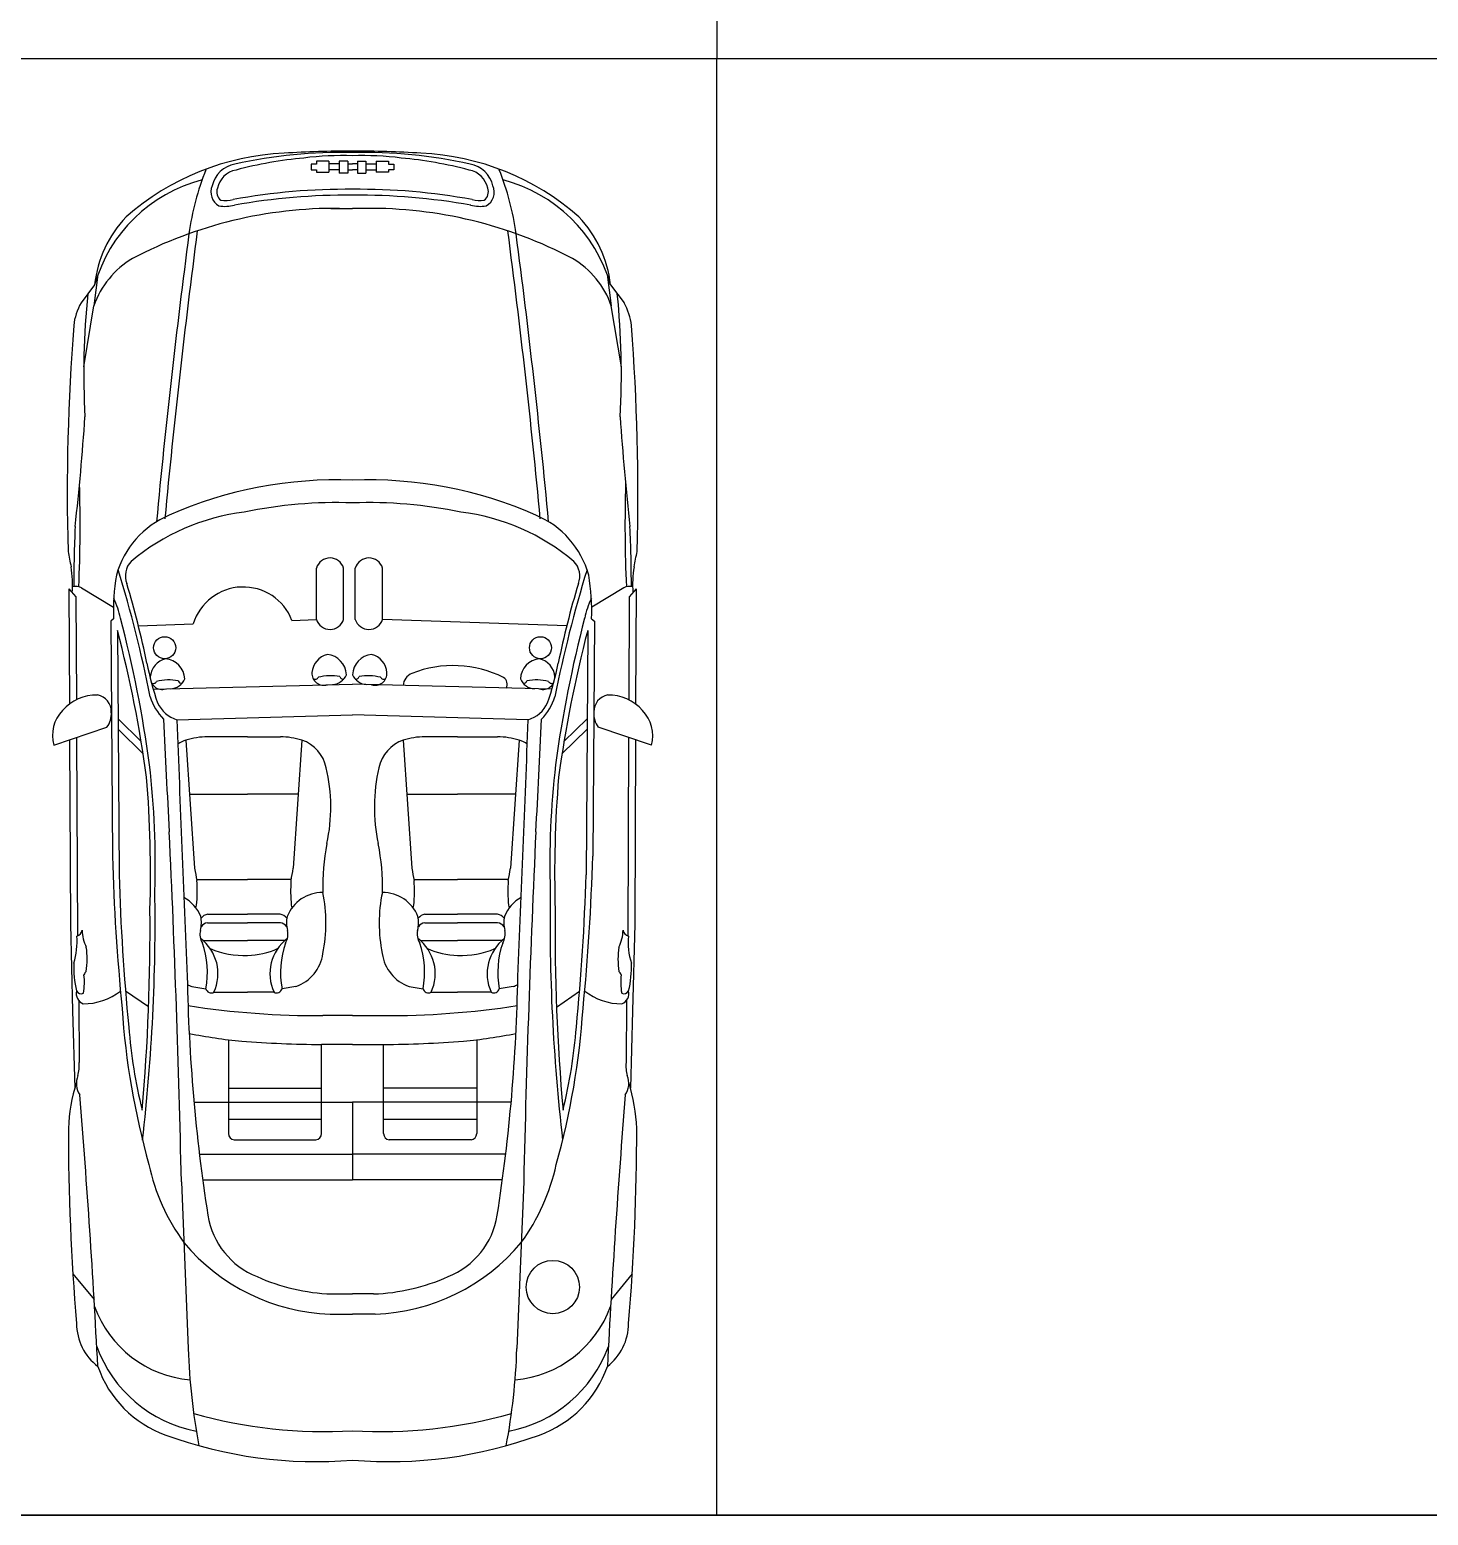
# Model space of a CAD drawing. Header units: inches. Extents: x 478327 to 492265, y -26791 to -22136.
# Drawn here: x 480160.6 to 480345.8, y -22588.7 to -22392 of the extents above; entities that cross this region are included whole.
import ezdxf

# ---------------------------------------------------------------- set-up
doc = ezdxf.new("R2010")
doc.units = ezdxf.units.IN
doc.header["$MEASUREMENT"] = 0
doc.layers.add('ceco.net 92', color=9, linetype='Continuous')
doc.layers.add('Parking', color=7, linetype='Continuous')

msp = doc.modelspace()

# ---------------------------------------------------------------- linework, layer by layer
at = {"layer": 'ceco.net 92', "linetype": 'ByBlock', "ltscale": 0.4}
for p, q in [((480197.866, -22409.817), (480197.866, -22410.562)), ((480198.553, -22409.817), (480197.866, -22409.817)), ((480197.866, -22410.562), (480198.553, -22410.562)), ((480200.206, -22409.444), (480198.553, -22409.444)), ((480198.553, -22409.444), (480198.553, -22409.817)), ((480198.553, -22410.562), (480198.553, -22410.9)), ((480198.553, -22410.9), (480200.206, -22410.9)), ((480200.206, -22409.444), (480200.206, -22410.9)), ((480201.576, -22409.77), (480200.206, -22409.77)), ((480201.576, -22410.576), (480200.206, -22410.576)), ((480201.576, -22409.454), (480201.576, -22411.004)), ((480202.687, -22409.454), (480201.576, -22409.454)), ((480202.687, -22409.454), (480202.687, -22411.004)), ((480202.687, -22409.77), (480203.332, -22409.77)), ((480202.687, -22410.576), (480203.332, -22410.576)), ((480203.977, -22409.77), (480203.332, -22409.77)), ((480203.977, -22410.576), (480203.332, -22410.576)), ((480203.977, -22409.454), (480203.977, -22411.004)), ((480203.977, -22409.454), (480205.087, -22409.454)), ((480205.087, -22409.454), (480205.087, -22411.004)), ((480205.087, -22409.77), (480206.458, -22409.77)), ((480205.087, -22410.576), (480206.458, -22410.576)), ((480206.458, -22409.444), (480208.111, -22409.444)), ((480206.458, -22409.444), (480206.458, -22410.9)), ((480208.111, -22410.9), (480206.458, -22410.9)), ((480208.111, -22409.444), (480208.111, -22409.817)), ((480208.111, -22409.817), (480208.798, -22409.817)), ((480208.111, -22410.562), (480208.111, -22410.9)), ((480208.798, -22410.562), (480208.111, -22410.562)), ((480208.798, -22409.817), (480208.798, -22410.562)), ((480202.687, -22411.004), (480201.576, -22411.004)), ((480203.977, -22411.004), (480205.087, -22411.004)), ((480200.47, -22415.684), (480203.332, -22415.684)), ((480206.193, -22415.684), (480203.332, -22415.684)), ((480169.622, -22424.432), (480169.075, -22428.58)), ((480237.042, -22424.432), (480237.588, -22428.58)), ((480169.182, -22425.797), (480167.387, -22428.194)), ((480237.482, -22425.797), (480239.276, -22428.194)), ((480167.744, -22436.644), (480169.075, -22428.58)), ((480238.919, -22436.644), (480237.588, -22428.58)), ((480198.54, -22470.086), (480198.54, -22463.305)), ((480202.152, -22470.086), (480202.152, -22463.305)), ((480203.694, -22470.086), (480203.694, -22463.305)), ((480207.306, -22470.086), (480207.306, -22463.305)), ((480167.429, -22465.904), (480171.666, -22468.458)), ((480239.234, -22465.904), (480234.997, -22468.458)), ((480165.783, -22466.061), (480165.85, -22481.307)), ((480165.783, -22466.061), (480166.703, -22467.113)), ((480166.703, -22467.113), (480166.763, -22480.745)), ((480239.961, -22467.113), (480239.901, -22480.745)), ((480240.881, -22466.061), (480239.961, -22467.113)), ((480240.881, -22466.061), (480240.814, -22481.307)), ((480171.689, -22470.028), (480171.317, -22470.322)), ((480171.317, -22470.322), (480171.528, -22501.421)), ((480172.201, -22471.566), (480172.412, -22503.886)), ((480174.976, -22470.951), (480182.24, -22470.693)), ((480195.309, -22470.23), (480198.549, -22470.115)), ((480231.688, -22470.951), (480207.306, -22470.086)), ((480234.462, -22471.566), (480234.251, -22503.886)), ((480234.975, -22470.028), (480235.346, -22470.322)), ((480235.346, -22470.322), (480235.136, -22501.421)), ((480176.928, -22479.322), (480203.332, -22478.672)), ((480229.735, -22479.322), (480203.332, -22478.672)), ((480172.278, -22483.266), (480175.341, -22486.263)), ((480180.083, -22483.384), (480203.332, -22482.711)), ((480226.581, -22483.384), (480203.332, -22482.711)), ((480234.386, -22483.266), (480231.322, -22486.263)), ((480163.76, -22486.742), (480170.809, -22484.374)), ((480172.287, -22484.614), (480175.602, -22487.883)), ((480189.431, -22485.628), (480184.129, -22485.628)), ((480189.431, -22485.628), (480193.768, -22485.628)), ((480217.232, -22485.628), (480212.896, -22485.628)), ((480217.232, -22485.628), (480222.534, -22485.628)), ((480234.377, -22484.614), (480231.061, -22487.883)), ((480242.904, -22486.742), (480235.855, -22484.374)), ((480165.87, -22486.033), (480165.978, -22510.456)), ((480166.785, -22485.726), (480166.9, -22511.986)), ((480181.274, -22486.067), (480182.421, -22503.045)), ((480196.623, -22486.067), (480195.476, -22503.045)), ((480210.041, -22486.067), (480211.188, -22503.045)), ((480225.389, -22486.067), (480224.242, -22503.045)), ((480239.879, -22485.726), (480239.763, -22511.986)), ((480240.793, -22486.033), (480240.686, -22510.456)), ((480181.757, -22493.21), (480189.431, -22493.21)), ((480196.14, -22493.21), (480189.431, -22493.21)), ((480210.523, -22493.21), (480217.232, -22493.21)), ((480224.907, -22493.21), (480217.232, -22493.21)), ((480182.692, -22504.533), (480189.431, -22504.533)), ((480195.205, -22504.533), (480189.431, -22504.533)), ((480211.458, -22504.533), (480217.232, -22504.533)), ((480223.972, -22504.533), (480217.232, -22504.533)), ((480184.14, -22509.097), (480189.431, -22509.097)), ((480193.757, -22509.097), (480189.431, -22509.097)), ((480212.907, -22509.097), (480217.232, -22509.097)), ((480222.523, -22509.097), (480217.232, -22509.097)), ((480165.978, -22510.456), (480166.27, -22521.909)), ((480184.126, -22510.258), (480189.431, -22510.258)), ((480193.77, -22510.258), (480189.431, -22510.258)), ((480212.893, -22510.258), (480217.232, -22510.258)), ((480222.537, -22510.258), (480217.232, -22510.258)), ((480240.686, -22510.456), (480240.393, -22521.909)), ((480183.546, -22512.618), (480189.431, -22512.618)), ((480194.351, -22512.618), (480189.431, -22512.618)), ((480212.312, -22512.618), (480217.232, -22512.618)), ((480223.118, -22512.618), (480217.232, -22512.618)), ((480182.063, -22518.686), (480183.902, -22518.995)), ((480195.834, -22518.686), (480193.995, -22518.995)), ((480210.83, -22518.686), (480212.669, -22518.995)), ((480224.6, -22518.686), (480222.762, -22518.995)), ((480167.073, -22520.55), (480167.119, -22528.752)), ((480173.265, -22519.253), (480176.326, -22521.345)), ((480184.967, -22519.447), (480189.431, -22519.447)), ((480192.929, -22519.447), (480189.431, -22519.447)), ((480213.734, -22519.447), (480217.232, -22519.447)), ((480221.696, -22519.447), (480217.232, -22519.447)), ((480233.391, -22519.346), (480230.342, -22521.453)), ((480239.591, -22520.55), (480239.545, -22528.752)), ((480166.27, -22521.909), (480166.538, -22532.161)), ((480203.332, -22522.549), (480199.399, -22522.549)), ((480203.332, -22522.549), (480207.264, -22522.549)), ((480240.393, -22521.909), (480240.125, -22532.161)), ((480186.9, -22525.741), (480186.9, -22538.131)), ((480203.332, -22526.378), (480199.221, -22526.378)), ((480199.221, -22538.131), (480199.221, -22526.378)), ((480203.332, -22526.378), (480207.442, -22526.378)), ((480207.442, -22538.131), (480207.442, -22526.378)), ((480219.764, -22525.741), (480219.764, -22538.131)), ((480186.9, -22532.126), (480199.221, -22532.126)), ((480219.764, -22532.126), (480207.442, -22532.126)), ((480182.334, -22534.011), (480203.332, -22534.011)), ((480224.33, -22534.011), (480203.332, -22534.011)), ((480203.332, -22534.011), (480203.332, -22544.27)), ((480186.9, -22536.236), (480199.221, -22536.236)), ((480207.442, -22536.236), (480219.764, -22536.236)), ((480187.636, -22539.006), (480198.485, -22539.006)), ((480219.028, -22539.006), (480208.179, -22539.006)), ((480183.059, -22540.904), (480203.332, -22540.904)), ((480223.605, -22540.904), (480203.332, -22540.904)), ((480180.669, -22544.547), (480181.574, -22566.624)), ((480183.49, -22544.27), (480203.332, -22544.27)), ((480223.174, -22544.27), (480203.332, -22544.27)), ((480225.994, -22544.547), (480225.089, -22566.624)), ((480166.3, -22556.735), (480169.11, -22560.115)), ((480240.363, -22556.735), (480237.554, -22560.115)), ((480200.559, -22559.389), (480203.332, -22559.389)), ((480206.105, -22559.389), (480203.332, -22559.389)), ((480200.345, -22562.051), (480203.332, -22562.051)), ((480206.318, -22562.051), (480203.332, -22562.051))]:
    msp.add_line(p, q, dxfattribs=at)
for centre, radius in [((480178.45, -22473.848), 1.46), ((480228.213, -22473.848), 1.46), ((480229.853, -22558.475), 3.53)]:
    msp.add_circle(centre, radius, dxfattribs=at)
for centre, radius, start, end in [((480195.738, -22442.235), 33.879, 92.4796, 131.35327), ((480201.94, -22473.457), 65.183, 88.77659, 102.56313), ((480202.725, -22536.19), 128.081, 89.72847, 93.78382), ((480201.965, -22448.849), 40.153, 88.04987, 97.25596), ((480203.939, -22536.19), 128.081, 86.21618, 90.27153), ((480204.723, -22473.457), 65.183, 77.43687, 91.22341), ((480204.698, -22448.849), 40.153, 82.74404, 91.95013), ((480210.925, -22442.235), 33.879, 48.64673, 87.5204), ((480218.034, -22424.149), 36.72, 158.30416, 172.00152), ((480188.414, -22413.547), 3.769, 99.96676, 167.01626), ((480188.477, -22413.669), 3.119, 100.71169, 167.73656), ((480202.012, -22464.312), 55.531, 95.28816, 104.72496), ((480204.652, -22464.312), 55.531, 75.27504, 84.71184), ((480218.187, -22413.669), 3.119, 12.26344, 79.28831), ((480218.249, -22413.547), 3.769, 12.98374, 80.03324), ((480188.629, -22424.149), 36.72, 7.99848, 21.69584), ((480188.358, -22431.228), 19.93, 104.3742, 164.18679), ((480186.625, -22413.528), 2.058, 156.30234, 241.26096), ((480220.038, -22413.528), 2.058, 298.73904, 23.69766), ((480218.306, -22431.228), 19.93, 15.81321, 75.6258), ((480186.743, -22413.488), 1.399, 159.89023, 233.0209), ((480186.445, -22409.798), 4.838, 263.5513, 282.62933), ((480202.464, -22495.978), 82.822, 89.40002, 100.40783), ((480202.657, -22499.585), 85.651, 89.54888, 100.06112), ((480204.199, -22495.978), 82.822, 79.59217, 90.59998), ((480204.006, -22499.585), 85.651, 79.93888, 90.45112), ((480220.219, -22409.798), 4.838, 257.37067, 276.4487), ((480219.921, -22413.488), 1.399, 306.9791, 20.10977), ((480184.566, -22427.47), 15.475, 136.4256, 173.79256), ((480201.039, -22473.213), 57.531, 89.43345, 117.80542), ((480186.497, -22410.985), 4.431, 258.79287, 285.67403), ((480205.624, -22473.213), 57.531, 62.19458, 90.56655), ((480220.166, -22410.985), 4.431, 254.32597, 281.20713), ((480222.098, -22427.47), 15.475, 6.20744, 43.5744), ((481231.917, -22556.344), 1058.14, 172.523428, 174.600957), ((479174.747, -22556.344), 1058.14, 5.399043, 7.476572), ((481230.815, -22556.725), 1058.14, 172.523428, 174.600957), ((479175.849, -22556.725), 1058.14, 5.399043, 7.476572), ((480180.161, -22432.437), 11.737, 120.50826, 160.81849), ((480226.502, -22432.437), 11.737, 19.18151, 59.49174), ((480173.811, -22431.936), 7.434, 149.7763, 174.33779), ((480270.212, -22437.542), 102.471, 174.09287, 183.20803), ((480136.452, -22437.542), 102.471, 356.79197, 5.90713), ((480232.853, -22431.936), 7.434, 5.66221, 30.2237), ((480449.622, -22453.297), 284.069, 175.53909, 181.57287), ((479957.042, -22453.297), 284.069, 358.42713, 4.46091), ((479838.285, -22421.063), 330.364, 353.61381, 356.14461), ((480568.379, -22421.063), 330.364, 183.85539, 186.38619), ((479982.259, -22457.566), 185.002, 357.45827, 1.67409), ((480201.093, -22505.927), 54.298, 87.63692, 113.94068), ((480205.571, -22505.927), 54.298, 66.05932, 92.36308), ((480424.405, -22457.566), 185.002, 178.32591, 182.54173), ((480192.534, -22484.496), 28.821, 97.05856, 129.984), ((480201.214, -22514.466), 59.834, 87.97159, 101.78575), ((480205.45, -22514.466), 59.834, 78.21425, 92.02841), ((480214.129, -22484.496), 28.821, 50.016, 82.94144), ((480344.427, -22465.84), 178.01, 177.41413, 179.97238), ((480183.66, -22467.401), 12.016, 112.51126, 164.73573), ((480223.003, -22467.401), 12.016, 15.26427, 67.48874), ((480062.237, -22465.84), 178.01, 0.02762, 2.58587), ((480287.673, -22437.988), 124.182, 190.72367, 191.68304), ((480200.346, -22463.852), 1.887, 16.85135, 163.14865), ((480205.5, -22463.852), 1.887, 16.85135, 163.14865), ((480118.991, -22437.988), 124.182, 348.31696, 349.27633), ((480150.923, -22465.499), 15.324, 356.06626, 8.87925), ((480012.535, -22512.921), 167.214, 11.24139, 17.18186), ((480176.03, -22464.336), 2.786, 136.32819, 201.50715), ((480394.128, -22512.921), 167.214, 162.81814, 168.75861), ((480230.634, -22464.336), 2.786, 338.49285, 43.67181), ((480255.741, -22465.499), 15.324, 171.12075, 183.93374), ((480166.713, -22467.253), 1.528, 62.03713, 107.86676), ((480198.241, -22468.859), 26.578, 169.98688, 182.52086), ((480054.722, -22501.009), 123.953, 11.6969, 16.71528), ((480188.854, -22472.72), 6.918, 21.09797, 162.96703), ((480351.942, -22501.009), 123.953, 163.28472, 168.3031), ((480208.422, -22468.859), 26.578, 357.47914, 10.01312), ((480239.95, -22467.253), 1.528, 72.13324, 117.96287), ((480163.411, -22471.674), 9.356, 10.85656, 27.54557), ((480243.253, -22471.674), 9.356, 152.45443, 169.14344), ((480014.539, -22511.365), 163.406, 7.74933, 14.69584), ((480392.124, -22511.365), 163.406, 165.30416, 172.25067), ((480014.141, -22513.02), 163.406, 7.74933, 14.69584), ((480200.346, -22469.539), 1.887, 196.85135, 343.14865), ((480205.5, -22469.539), 1.887, 196.85135, 343.14865), ((480392.522, -22513.02), 163.406, 165.30416, 172.25067), ((480179.206, -22477.885), 2.662, 103.566, 176.06124), ((480178.304, -22478.087), 2.803, 2.33397, 84.31552), ((480200.615, -22477.327), 2.662, 103.566, 176.06124), ((480199.713, -22477.529), 2.803, 2.33397, 84.31552), ((480206.133, -22477.529), 2.803, 95.68448, 177.66603), ((480205.231, -22477.327), 2.662, 3.93876, 76.434), ((480228.36, -22478.087), 2.803, 95.68448, 177.66603), ((480227.458, -22477.885), 2.662, 3.93876, 76.434), ((480211.55, -22469.184), 36.076, 190.69598, 199.37457), ((480178.106, -22477.807), 1.559, 176.15072, 287.79768), ((480199.515, -22477.249), 1.559, 176.15072, 287.79768), ((480198.368, -22477.505), 0.5, 239.57496, 329.66978), ((480200.408, -22483.776), 6.23, 78.53199, 104.96572), ((480200.545, -22476.583), 2.138, 273.16578, 337.08533), ((480202.067, -22477.567), 0.432, 193.85421, 281.64436), ((480205.301, -22476.583), 2.138, 202.91467, 266.83422), ((480203.779, -22477.567), 0.432, 258.35564, 346.14579), ((480205.437, -22483.776), 6.23, 75.03428, 101.46801), ((480206.33, -22477.249), 1.559, 252.20232, 3.84928), ((480207.477, -22477.505), 0.5, 210.33022, 300.42504), ((480211.839, -22478.937), 1.81, 110.94803, 177.37538), ((480216.661, -22491.112), 14.906, 63.45042, 111.5249), ((480222.724, -22478.683), 1.085, 332.15776, 56.48685), ((480228.557, -22477.807), 1.559, 252.20232, 3.84928), ((480195.113, -22469.184), 36.076, 340.62543, 349.30402), ((480176.959, -22478.063), 0.5, 239.57496, 329.66978), ((480178.999, -22484.334), 6.23, 78.53199, 104.96572), ((480179.136, -22477.141), 2.138, 273.16578, 337.08533), ((480180.657, -22478.125), 0.432, 193.85421, 281.64436), ((480227.528, -22477.141), 2.138, 202.91467, 266.83422), ((480226.006, -22478.125), 0.432, 258.35564, 346.14579), ((480227.664, -22484.334), 6.23, 75.03428, 101.46801), ((480229.704, -22478.063), 0.5, 210.33022, 300.42504), ((480169.493, -22486.206), 6.105, 89.48489, 138.31483), ((480169.143, -22482.307), 2.243, 358.947, 79.59389), ((480183.632, -22478.133), 7.422, 197.16859, 224.16366), ((480181.29, -22479.407), 4.156, 204.81622, 253.11659), ((480225.374, -22479.407), 4.156, 286.88341, 335.18378), ((480223.032, -22478.133), 7.422, 315.83634, 342.83141), ((480237.521, -22482.307), 2.243, 100.40611, 181.053), ((480237.17, -22486.206), 6.105, 41.68517, 90.51511), ((480168.399, -22485.479), 4.808, 136.1162, 195.23106), ((480168.251, -22482.551), 3.141, 324.52054, 3.70114), ((481170.733, -22440.334), 993.355, 182.47923, 183.341567), ((483984.806, -22347.689), 3807.142, 182.04259, 182.554441), ((476421.858, -22347.689), 3807.142, 357.445559, 357.95741), ((479235.93, -22440.334), 993.355, 356.658433, 357.52077), ((480238.412, -22482.551), 3.141, 176.29886, 215.47946), ((480238.264, -22485.479), 4.808, 344.76894, 43.8838), ((480184.345, -22496.524), 10.899, 91.13756, 106.3676), ((480193.551, -22496.524), 10.899, 73.6324, 88.86244), ((480213.112, -22496.524), 10.899, 91.13756, 106.3676), ((480222.318, -22496.524), 10.899, 73.6324, 88.86244), ((480182.909, -22490.757), 4.966, 109.21899, 123.07426), ((480194.988, -22490.757), 4.966, 11.90426, 70.78101), ((480211.676, -22490.757), 4.966, 109.21899, 168.09574), ((480223.755, -22490.757), 4.966, 56.92574, 70.78101), ((480063.637, -22502.439), 113.574, 358.16822, 6.6272), ((480343.026, -22502.439), 113.574, 173.3728, 181.83178), ((480020.069, -22503.74), 156.507, 358.24649, 4.6738), ((480177.661, -22494.938), 22.789, 347.73401, 13.20484), ((480229.002, -22494.938), 22.789, 166.79516, 192.26599), ((480386.595, -22503.74), 156.507, 175.3262, 181.75351), ((478246.836, -22588.276), 1934.327, 1.295398, 2.66804), ((482159.827, -22588.276), 1934.327, 177.33196, 178.704602), ((480228.655, -22505.463), 29.282, 168.80861, 181.48882), ((480178.008, -22505.463), 29.282, 358.51118, 11.19139), ((480461.95, -22493.014), 290.544, 181.65813, 185.64415), ((480225.849, -22495.919), 44.009, 189.3191, 191.45989), ((480152.048, -22495.919), 44.009, 348.54011, 350.6809), ((480254.616, -22495.919), 44.009, 189.3191, 191.45989), ((480180.814, -22495.919), 44.009, 348.54011, 350.6809), ((479944.713, -22493.014), 290.544, 354.35585, 358.34187), ((480462.835, -22495.479), 290.544, 181.65813, 185.64415), ((480162.531, -22506.02), 20.232, 354.61324, 3.84734), ((480215.365, -22506.02), 20.232, 176.15266, 185.38676), ((480191.298, -22506.02), 20.232, 354.61324, 3.84734), ((480244.132, -22506.02), 20.232, 176.15266, 185.38676), ((479943.829, -22495.479), 290.544, 354.35585, 358.34187), ((479926.853, -22510.15), 250.334, 353.3724, 0.934), ((480178.471, -22511.366), 5.142, 22.39746, 60.61513), ((480199.426, -22511.366), 5.142, 90.4832, 157.60254), ((480180.086, -22510.312), 19.725, 348.23791, 11.96294), ((480226.578, -22510.312), 19.725, 168.03706, 191.76209), ((480207.237, -22511.366), 5.142, 22.39746, 89.5168), ((480228.193, -22511.366), 5.142, 119.38487, 157.60254), ((480479.811, -22510.15), 250.334, 179.066, 186.6276), ((479904.289, -22511.195), 272.226, 354.97343, 0.56111), ((480182.124, -22507.87), 0.553, 319.60763, 354.85268), ((480184.534, -22510.664), 1.616, 104.08875, 141.4563), ((480193.363, -22510.664), 1.616, 38.5437, 75.91125), ((480195.773, -22507.87), 0.553, 185.14732, 220.39237), ((480210.89, -22507.87), 0.553, 319.60763, 354.85268), ((480213.3, -22510.664), 1.616, 104.08875, 141.4563), ((480222.13, -22510.664), 1.616, 38.5437, 75.91125), ((480224.54, -22507.87), 0.553, 185.14732, 220.39237), ((480502.374, -22511.195), 272.226, 179.43889, 185.02657), ((480179.333, -22510.229), 3.977, 345.01201, 11.94463), ((480184.3, -22511.51), 1.264, 97.90594, 144.33076), ((480193.596, -22511.51), 1.264, 35.66924, 82.09406), ((480198.563, -22510.229), 3.977, 168.05537, 194.98799), ((480208.1, -22510.229), 3.977, 345.01201, 11.94463), ((480213.067, -22511.51), 1.264, 97.90594, 144.33076), ((480222.363, -22511.51), 1.264, 35.66924, 82.09406), ((480227.33, -22510.229), 3.977, 168.05537, 194.98799), ((480158.004, -22512.84), 8.848, 341.93311, 5.39473), ((480166.641, -22511.155), 0.871, 281.37175, 354.46214), ((480172.913, -22511.049), 5.409, 182.01624, 206.6401), ((480185.396, -22511.758), 2.276, 167.32047, 211.23518), ((480179.674, -22516.986), 5.838, 335.07118, 52.92733), ((480172.319, -22516.814), 11.787, 349.33701, 19.19876), ((480198.223, -22516.986), 5.838, 127.07267, 204.92882), ((480205.578, -22516.814), 11.787, 160.80124, 190.66299), ((480192.501, -22511.758), 2.276, 328.76482, 12.67953), ((480214.163, -22511.758), 2.276, 167.32047, 211.23518), ((480208.44, -22516.986), 5.838, 335.07118, 52.92733), ((480201.085, -22516.814), 11.787, 349.33701, 19.19876), ((480226.99, -22516.986), 5.838, 127.07267, 204.92882), ((480234.345, -22516.814), 11.787, 160.80124, 190.66299), ((480221.268, -22511.758), 2.276, 328.76482, 12.67953), ((480233.751, -22511.049), 5.409, 333.3599, 357.98376), ((480240.023, -22511.155), 0.871, 185.53786, 258.62825), ((480248.66, -22512.84), 8.848, 174.60527, 198.06689), ((480156.618, -22515.064), 11.57, 351.91421, 7.89993), ((480188.84, -22503.639), 10.943, 246.53768, 273.09861), ((480189.057, -22503.639), 10.943, 271.96071, 293.46232), ((480194.09, -22513.624), 5.354, 289.00232, 352.38401), ((480212.573, -22513.624), 5.354, 187.61599, 250.99768), ((480217.607, -22503.639), 10.943, 246.53768, 268.03929), ((480217.824, -22503.639), 10.943, 266.90139, 293.46232), ((480250.045, -22515.064), 11.57, 172.10007, 188.08579), ((480179.774, -22516.125), 13.369, 177.68432, 193.6152), ((480168.975, -22517.653), 1.318, 133.15457, 156.59227), ((480237.689, -22517.653), 1.318, 23.40773, 46.84543), ((480226.89, -22516.125), 13.369, 346.3848, 2.31568), ((480159.942, -22518.147), 7.889, 349.55163, 7.41476), ((480410.522, -22513.503), 229.108, 180.96656, 188.90805), ((480183.806, -22513.624), 5.354, 244.09477, 250.99768), ((480184.62, -22518.784), 0.748, 196.33295, 297.68182), ((480193.277, -22518.784), 0.748, 242.31818, 343.66705), ((480213.387, -22518.784), 0.748, 196.33295, 297.68182), ((480222.044, -22518.784), 0.748, 242.31818, 343.66705), ((479996.141, -22513.503), 229.108, 351.09195, 359.03344), ((480222.857, -22513.624), 5.354, 289.00232, 295.90523), ((480246.722, -22518.147), 7.889, 172.58524, 190.44837), ((480168.221, -22519.615), 1.481, 166.59205, 248.27131), ((480167.403, -22518.935), 0.708, 208.39267, 294.79409), ((480167.635, -22512.925), 8.066, 270.26681, 307.95617), ((480239.028, -22512.925), 8.066, 232.04383, 269.73319), ((480239.26, -22518.935), 0.708, 245.20591, 331.60733), ((480238.443, -22519.615), 1.481, 291.72869, 13.40795), ((480273.773, -22514.914), 101.178, 183.78289, 195.66948), ((480198.921, -22408.183), 114.366, 261.26061, 270.23952), ((480207.742, -22408.183), 114.366, 269.76048, 278.73939), ((480132.891, -22514.914), 101.178, 344.33052, 356.21711), ((480242.479, -22518.625), 68.994, 184.51323, 193.76941), ((480195.12, -22458.222), 68.017, 258.61911, 264.54062), ((480211.544, -22458.222), 68.017, 275.45938, 281.38089), ((480164.185, -22518.625), 68.994, 346.23059, 355.48677), ((480201.47, -22347.823), 178.569, 265.88274, 269.27858), ((480205.194, -22347.823), 178.569, 270.72142, 274.11726), ((480162.081, -22529.188), 5.056, 345.12212, 4.94686), ((480244.582, -22529.188), 5.056, 175.05314, 194.87788), ((480169.46, -22531.537), 2.704, 157.15358, 214.03728), ((480237.203, -22531.537), 2.704, 325.96272, 22.84642), ((480189.591, -22538.519), 23.913, 162.70435, 177.51173), ((480217.073, -22538.519), 23.913, 2.48827, 17.29565), ((478951.409, -22631.589), 1219.797, 2.942146, 4.633572), ((481455.255, -22631.589), 1219.797, 175.366428, 177.057854), ((480471.2, -22537.596), 305.5, 179.97844, 184.82349), ((480187.801, -22538.12), 0.901, 180.73273, 259.47084), ((480198.32, -22538.12), 0.901, 280.52916, 359.26727), ((480208.343, -22538.12), 0.901, 180.73273, 259.47084), ((480218.863, -22538.12), 0.901, 280.52916, 359.26727), ((479935.464, -22537.596), 305.5, 355.17651, 0.02156), ((480203.248, -22536.381), 27.524, 192.29316, 216.06573), ((480203.416, -22536.381), 27.524, 323.93427, 347.70684), ((480194.573, -22547.315), 10.527, 189.10302, 248.28986), ((480212.091, -22547.315), 10.527, 291.71014, 350.89698), ((480201.284, -22535.632), 26.436, 219.88566, 267.96571), ((480205.38, -22535.632), 26.436, 272.03429, 320.11434), ((480201.534, -22532.763), 26.645, 245.95635, 267.90161), ((480205.129, -22532.763), 26.645, 272.09839, 294.04365), ((480183.156, -22555.939), 14.893, 200.04006, 264.81455), ((480223.508, -22555.939), 14.893, 275.18545, 339.95994), ((480174.016, -22563.251), 7.234, 180.25875, 232.35606), ((480232.647, -22563.251), 7.234, 307.64394, 359.74125), ((480185.873, -22560.375), 17.462, 199.94363, 259.34333), ((480264.512, -22563.998), 82.98, 181.81295, 190.75069), ((480142.151, -22563.998), 82.98, 349.24931, 358.18705), ((480220.79, -22560.375), 17.462, 280.65667, 340.05637), ((480183.585, -22564.124), 14.806, 199.14508, 250.30756), ((480223.078, -22564.124), 14.806, 289.69244, 340.85492), ((480199.619, -22513.331), 64.267, 254.36127, 273.31169), ((480207.044, -22513.331), 64.267, 266.68831, 285.63873), ((480198.453, -22523.853), 57.733, 249.88228, 274.84725), ((480208.21, -22523.853), 57.733, 265.15275, 290.11772)]:
    msp.add_arc(centre, radius, start, end, dxfattribs=at)
at = {"layer": 'Parking'}
for p, q in [((480251.547, -22203.088), (480251.547, -22395.888)), ((480251.547, -22203.088), (480251.547, -22395.888)), ((480251.547, -22203.088), (480251.547, -22395.888)), ((480251.547, -22395.888), (480151.247, -22395.888)), ((480251.547, -22395.888), (480151.247, -22395.888)), ((480251.547, -22395.888), (480151.247, -22395.888)), ((480251.547, -22395.888), (480151.247, -22395.888)), ((480251.547, -22588.688), (480251.547, -22395.888)), ((480351.847, -22395.888), (480251.547, -22395.888)), ((480251.547, -22588.688), (480251.547, -22395.888)), ((480351.847, -22395.888), (480251.547, -22395.888)), ((480251.547, -22588.688), (480251.547, -22395.888)), ((480151.247, -22588.688), (480251.547, -22588.688)), ((480251.547, -22588.688), (480151.247, -22588.688)), ((480151.247, -22588.688), (480251.547, -22588.688)), ((480251.547, -22588.688), (480151.247, -22588.688)), ((480151.247, -22588.688), (480251.547, -22588.688)), ((480251.547, -22588.688), (480151.247, -22588.688)), ((480251.547, -22588.688), (480351.847, -22588.688)), ((480351.847, -22588.688), (480251.547, -22588.688))]:
    msp.add_line(p, q, dxfattribs=at)

doc.saveas('drawing.dxf')
